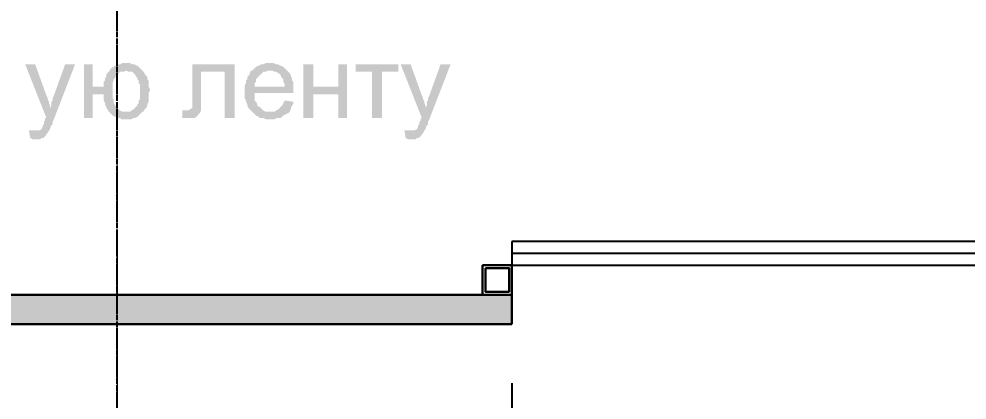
# Model space of a CAD drawing. Header units: millimetres. Extents: x -383313 to -161684, y -117025 to 99224.
# Drawn here: x -340847 to -337630, y -2877 to -1584 of the extents above; entities that cross this region are included whole.
import ezdxf

# ---------------------------------------------------------------- set-up
doc = ezdxf.new("R2010")
doc.units = ezdxf.units.MM
doc.header["$MEASUREMENT"] = 0
doc.linetypes.add('PS-GOST2.303 5', pattern=[24, 20, -1.5, 1, -1.5])
doc.layers.get('Defpoints').update_dxf_attribs({"color": 31})
for name, color, linetype in [('001__КОНСТРУКТИВ__Двери', 13, 'Continuous'), ('001__КОНСТРУКТИВ__Колонны', 14, 'Continuous'), ('001__КОНСТРУКТИВ__размеры внутр.', 7, 'Continuous'), ('PDF_Geometry', 7, 'Continuous'), ('PDF_Solid Fills', 7, 'Continuous'), ('PS_Оси', 5, 'PS-GOST2.303 5')]:
    doc.layers.add(name, color=color, linetype=linetype)
doc.styles.add('PSTUDIO', font='arial.ttf')
doc.dimstyles.new('PS_TICK', dxfattribs={"dimscale": 100, "dimtxt": 2.5, "dimasz": 1, "dimexe": 2, "dimexo": 2, "dimgap": 1, "dimtad": 1, "dimdec": 0, "dimzin": 0, "dimdsep": 46, "dimtxsty": 'PSTUDIO', "dimblk": 'ARCHTICK', "dimcen": 2, "dimdle": 1.5, "dimse1": 1, "dimse2": 1, "dimadec": 0, "dimazin": 0, "dimtfac": 1, "dimtdec": 0, "dimtix": 1, "dimtmove": 1, "dimatfit": 3, "dimldrblk": 'ARCHTICK', "dimfxl": 1, "dimtolj": 1, "dimtzin": 0, "dimarcsym": 0})

# ---------------------------------------------------------------- blocks, each defined once
blk = doc.blocks.new('_ArchTick')
at = {"color": 0, "linetype": 'ByBlock', "const_width": 0.15}
blk.add_lwpolyline([(-0.5, -0.5), (0.5, 0.5)], dxfattribs=at)
blk = doc.blocks.new('*D269')
at = {"layer": '001__КОНСТРУКТИВ__размеры внутр.', "color": 0, "lineweight": -2, "ltscale": 100, "transparency": 16777216}
for p, q in [((-341674, -2819.4), (-341674, -4257.7)), ((-339174, -2819.4), (-339174, -4257.7)), ((-341824, -4057.7), (-339024, -4057.7))]:
    blk.add_line(p, q, dxfattribs=at)
at = {"layer": 'Defpoints', "color": 0, "ltscale": 100, "transparency": 16777216}
for p in [(-341674, -2619.4), (-339174, -2619.4), (-339174, -4057.7)]:
    blk.add_point(p, dxfattribs=at)
at = {"layer": '001__КОНСТРУКТИВ__размеры внутр.', "color": 0, "lineweight": -2, "ltscale": 100, "transparency": 16777216, "xscale": 100, "yscale": 100, "zscale": 100, "rotation": 180}
blk.add_blockref('_ArchTick', (-341674, -4057.7), dxfattribs=at)
at = {"layer": '001__КОНСТРУКТИВ__размеры внутр.', "color": 0, "lineweight": -2, "ltscale": 100, "transparency": 16777216, "xscale": 100, "yscale": 100, "zscale": 100}
blk.add_blockref('_ArchTick', (-339174, -4057.7), dxfattribs=at)
at = {"layer": '001__КОНСТРУКТИВ__размеры внутр.', "color": 0, "ltscale": 100, "transparency": 16777216, "insert": (-340424, -3830.1), "char_height": 250, "attachment_point": 5, "style": 'PSTUDIO'}
blk.add_mtext('\\A1;2500', dxfattribs=at)
blk = doc.blocks.new('*D270')
at = {"layer": '001__КОНСТРУКТИВ__размеры внутр.', "color": 0, "lineweight": -2, "ltscale": 100, "transparency": 16777216}
for p, q in [((-339174, -2819.4), (-339174, -4257.7)), ((-336674, -2819.4), (-336674, -4257.7)), ((-339324, -4057.7), (-336524, -4057.7))]:
    blk.add_line(p, q, dxfattribs=at)
at = {"layer": 'Defpoints', "color": 0, "ltscale": 100, "transparency": 16777216}
for p in [(-339174, -2619.4), (-336674, -2619.4), (-336674, -4057.7)]:
    blk.add_point(p, dxfattribs=at)
at = {"layer": '001__КОНСТРУКТИВ__размеры внутр.', "color": 0, "lineweight": -2, "ltscale": 100, "transparency": 16777216, "xscale": 100, "yscale": 100, "zscale": 100, "rotation": 180}
blk.add_blockref('_ArchTick', (-339174, -4057.7), dxfattribs=at)
at = {"layer": '001__КОНСТРУКТИВ__размеры внутр.', "color": 0, "lineweight": -2, "ltscale": 100, "transparency": 16777216, "xscale": 100, "yscale": 100, "zscale": 100}
blk.add_blockref('_ArchTick', (-336674, -4057.7), dxfattribs=at)
at = {"layer": '001__КОНСТРУКТИВ__размеры внутр.', "color": 0, "ltscale": 100, "transparency": 16777216, "insert": (-337924, -3830.1), "char_height": 250, "attachment_point": 5, "style": 'PSTUDIO'}
blk.add_mtext('\\A1;2500', dxfattribs=at)
blk = doc.blocks.new('A$Cf5759c35')
at = {"layer": 'PDF_Solid Fills'}
for points in [[(17669.8, 16526.9), (17635.9, 16526.9), (17707.9, 16344.9), (17720.6, 16378.8), (17720.6, 16383), (17720.6, 16387.2), (17716.3, 16395.7), (17716.3, 16399.9), (17712.1, 16408.4), (17712.1, 16412.6), (17707.9, 16421.1)], [(17805.2, 16526.9), (17771.4, 16526.9), (17733.3, 16421.1), (17733.3, 16421.1), (17729, 16412.6), (17729, 16404.2), (17724.8, 16399.9), (17724.8, 16391.5), (17724.8, 16387.2), (17720.6, 16378.8), (17707.9, 16344.9), (17703.6, 16344.9), (17703.6, 16336.4), (17699.4, 16332.2), (17699.4, 16323.7), (17695.2, 16319.5), (17695.2, 16315.3), (17695.2, 16315.3), (17690.9, 16306.8), (17682.5, 16302.6), (17682.5, 16302.6), (17674, 16302.6), (17665.5, 16302.6), (17716.3, 16302.6), (17716.3, 16302.6), (17720.6, 16306.8), (17720.6, 16311), (17724.8, 16319.5), (17729, 16323.7), (17729, 16332.2), (17733.3, 16340.7)], [(17864.5, 16526.9), (17834.9, 16526.9), (17834.9, 16344.9), (17864.5, 16344.9), (17864.5, 16425.3), (17902.6, 16425.3), (17932.2, 16429.6), (17932.2, 16438), (17932.2, 16442.3), (17932.2, 16450.7), (17864.5, 16450.7)], [(17978.8, 16531.2), (17966.1, 16531.2), (17957.6, 16526.9), (17953.4, 16526.9), (17944.9, 16522.7), (17940.7, 16522.7), (17936.5, 16518.5), (17928, 16514.2), (17923.8, 16510), (17923.8, 16505.8), (17919.5, 16501.5), (17915.3, 16497.3), (17911.1, 16493.1), (17911.1, 16484.6), (17906.8, 16480.4), (17906.8, 16471.9), (17902.6, 16467.7), (17902.6, 16459.2), (17902.6, 16450.7), (17864.5, 16450.7), (17932.2, 16450.7), (17932.2, 16455), (17932.2, 16463.4), (17936.5, 16471.9), (17936.5, 16476.1), (17940.7, 16480.4), (17944.9, 16488.8), (17944.9, 16488.8), (17949.2, 16493.1), (17953.4, 16497.3), (17957.6, 16501.5), (17966.1, 16501.5), (17970.3, 16501.5), (17978.8, 16505.8), (18033.8, 16505.8), (18029.6, 16510), (18025.4, 16514.2), (18021.1, 16518.5), (18016.9, 16522.7), (18012.7, 16522.7), (18008.4, 16526.9), (18000, 16526.9), (17991.5, 16531.2), (17987.3, 16531.2)], [(18347.1, 16526.9), (18203.2, 16526.9), (18203.2, 16378.8), (18203.2, 16378.8), (18194.7, 16374.5), (18194.7, 16374.5), (18190.5, 16370.3), (18182, 16370.3), (18169.3, 16370.3), (18169.3, 16344.9), (18173.5, 16344.9), (18182, 16344.9), (18186.2, 16344.9), (18194.7, 16344.9), (18194.7, 16344.9), (18203.2, 16344.9), (18211.6, 16344.9), (18215.9, 16349.1), (18220.1, 16349.1), (18220.1, 16353.4), (18224.3, 16357.6), (18228.6, 16361.8), (18232.8, 16370.3), (18232.8, 16374.5), (18232.8, 16378.8), (18232.8, 16383), (18232.8, 16391.5), (18232.8, 16399.9), (18232.8, 16408.4), (18232.8, 16501.5), (18313.2, 16501.5)], [(18465.6, 16531.2), (18465.6, 16531.2), (18452.9, 16531.2), (18444.5, 16526.9), (18436, 16526.9), (18431.8, 16522.7), (18427.5, 16522.7), (18419.1, 16518.5), (18414.8, 16514.2), (18410.6, 16510), (18406.4, 16505.8), (18465.6, 16505.8), (18469.9, 16505.8), (18474.1, 16505.8), (18482.6, 16501.5), (18486.8, 16501.5), (18495.3, 16497.3), (18499.5, 16493.1), (18503.7, 16488.8), (18503.7, 16484.6), (18508, 16480.4), (18512.2, 16476.1), (18512.2, 16467.7), (18516.4, 16459.2), (18516.4, 16450.7), (18414.8, 16450.7), (18546.1, 16450.7), (18546.1, 16459.2), (18546.1, 16467.7), (18541.8, 16471.9), (18541.8, 16480.4), (18537.6, 16484.6), (18537.6, 16488.8), (18533.4, 16497.3), (18529.1, 16501.5), (18524.9, 16505.8), (18520.7, 16510), (18516.4, 16514.2), (18512.2, 16518.5), (18503.7, 16522.7), (18499.5, 16522.7), (18495.3, 16526.9), (18486.8, 16526.9), (18478.3, 16531.2), (18474.1, 16531.2)], [(18613.8, 16526.9), (18579.9, 16526.9), (18579.9, 16344.9), (18613.8, 16344.9), (18613.8, 16425.3), (18698.5, 16425.3), (18613.8, 16450.7)], [(18728.1, 16526.9), (18698.5, 16526.9), (18698.5, 16450.7), (18613.8, 16450.7), (18698.5, 16425.3), (18698.5, 16344.9), (18728.1, 16344.9)], [(18901.7, 16526.9), (18757.7, 16526.9), (18757.7, 16501.5), (18812.8, 16501.5), (18812.8, 16344.9), (18846.6, 16344.9), (18846.6, 16501.5), (18901.7, 16501.5)], [(18944, 16526.9), (18910.1, 16526.9), (18982.1, 16344.9), (18994.8, 16378.8), (18994.8, 16383), (18994.8, 16387.2), (18990.6, 16395.7), (18990.6, 16399.9), (18986.3, 16408.4), (18986.3, 16412.6), (18982.1, 16421.1)], [(19079.5, 16526.9), (19045.6, 16526.9), (19007.5, 16421.1), (19007.5, 16421.1), (19003.3, 16412.6), (19003.3, 16404.2), (18999, 16399.9), (18999, 16391.5), (18999, 16387.2), (18994.8, 16378.8), (18982.1, 16344.9), (18977.9, 16344.9), (18977.9, 16336.4), (18973.6, 16332.2), (18973.6, 16323.7), (18969.4, 16319.5), (18969.4, 16315.3), (18969.4, 16315.3), (18965.2, 16306.8), (18956.7, 16302.6), (18956.7, 16302.6), (18948.2, 16302.6), (18939.8, 16302.6), (18990.6, 16302.6), (18990.6, 16302.6), (18994.8, 16306.8), (18994.8, 16311), (18999, 16319.5), (19003.3, 16323.7), (19003.3, 16332.2), (19007.5, 16340.7)], [(18033.8, 16505.8), (17978.8, 16505.8), (17987.3, 16501.5), (18000, 16501.5), (18004.2, 16497.3), (18008.4, 16493.1), (18012.7, 16484.6), (18016.9, 16480.4), (18016.9, 16476.1), (18021.1, 16471.9), (18021.1, 16463.4), (18025.4, 16459.2), (18025.4, 16450.7), (18025.4, 16442.3), (18025.4, 16433.8), (18025.4, 16425.3), (18025.4, 16416.9), (18025.4, 16408.4), (18021.1, 16404.2), (18021.1, 16395.7), (18016.9, 16391.5), (18016.9, 16387.2), (18012.7, 16383), (18008.4, 16378.8), (18004.2, 16374.5), (17995.7, 16370.3), (17991.5, 16366.1), (17983, 16366.1), (17978.8, 16366.1), (18038.1, 16366.1), (18038.1, 16370.3), (18042.3, 16374.5), (18046.5, 16378.8), (18050.8, 16387.2), (18050.8, 16391.5), (18055, 16399.9), (18055, 16404.2), (18055, 16412.6), (18055, 16421.1), (18055, 16429.6), (18059.2, 16438), (18059.2, 16442.3), (18055, 16450.7), (18055, 16459.2), (18055, 16463.4), (18055, 16471.9), (18050.8, 16476.1), (18050.8, 16484.6), (18046.5, 16488.8), (18042.3, 16493.1), (18038.1, 16501.5)], [(18406.4, 16505.8), (18402.1, 16505.8), (18397.9, 16497.3), (18397.9, 16493.1), (18393.7, 16488.8), (18389.4, 16484.6), (18389.4, 16476.1), (18385.2, 16471.9), (18385.2, 16463.4), (18381, 16455), (18381, 16450.7), (18381, 16442.3), (18381, 16433.8), (18381, 16425.3), (18381, 16421.1), (18381, 16412.6), (18385.2, 16404.2), (18385.2, 16399.9), (18389.4, 16391.5), (18389.4, 16387.2), (18393.7, 16378.8), (18397.9, 16374.5), (18402.1, 16370.3), (18406.4, 16366.1), (18465.6, 16366.1), (18465.6, 16366.1), (18457.2, 16366.1), (18452.9, 16366.1), (18444.5, 16370.3), (18440.2, 16374.5), (18436, 16378.8), (18431.8, 16383), (18427.5, 16383), (18423.3, 16387.2), (18423.3, 16391.5), (18419.1, 16399.9), (18414.8, 16404.2), (18414.8, 16412.6), (18414.8, 16421.1), (18414.8, 16429.6), (18546.1, 16429.6), (18546.1, 16429.6), (18546.1, 16433.8), (18546.1, 16442.3), (18546.1, 16450.7), (18414.8, 16450.7), (18414.8, 16455), (18414.8, 16463.4), (18419.1, 16467.7), (18419.1, 16476.1), (18423.3, 16480.4), (18427.5, 16484.6), (18431.8, 16488.8), (18436, 16493.1), (18440.2, 16497.3), (18444.5, 16501.5), (18452.9, 16501.5), (18457.2, 16505.8), (18465.6, 16505.8)], [(17932.2, 16429.6), (17902.6, 16425.3), (17902.6, 16404.2), (17906.8, 16395.7), (17906.8, 16391.5), (17911.1, 16383), (17911.1, 16378.8), (17915.3, 16374.5), (17919.5, 16366.1), (17923.8, 16361.8), (17928, 16357.6), (17932.2, 16353.4), (17940.7, 16349.1), (17944.9, 16349.1), (17949.2, 16344.9), (17957.6, 16344.9), (17961.9, 16340.7), (17970.3, 16340.7), (17978.8, 16340.7), (17983, 16340.7), (17991.5, 16340.7), (17995.7, 16340.7), (18004.2, 16344.9), (18008.4, 16344.9), (18016.9, 16349.1), (18021.1, 16353.4), (18025.4, 16357.6), (18029.6, 16361.8), (18033.8, 16366.1), (18038.1, 16366.1), (17978.8, 16366.1), (17970.3, 16366.1), (17966.1, 16366.1), (17957.6, 16370.3), (17953.4, 16374.5), (17949.2, 16378.8), (17944.9, 16383), (17944.9, 16383), (17940.7, 16387.2), (17936.5, 16395.7), (17936.5, 16399.9), (17936.5, 16408.4), (17932.2, 16412.6), (17932.2, 16421.1)], [(18516.4, 16404.2), (18516.4, 16404.2), (18512.2, 16395.7), (18508, 16387.2), (18503.7, 16383), (18499.5, 16378.8), (18495.3, 16374.5), (18495.3, 16374.5), (18486.8, 16370.3), (18482.6, 16366.1), (18474.1, 16366.1), (18465.6, 16366.1), (18406.4, 16366.1), (18406.4, 16366.1), (18410.6, 16361.8), (18414.8, 16357.6), (18419.1, 16353.4), (18427.5, 16349.1), (18431.8, 16344.9), (18440.2, 16344.9), (18444.5, 16344.9), (18452.9, 16340.7), (18461.4, 16340.7), (18465.6, 16340.7), (18465.6, 16340.7), (18474.1, 16340.7), (18482.6, 16340.7), (18491, 16344.9), (18495.3, 16344.9), (18503.7, 16344.9), (18508, 16349.1), (18512.2, 16353.4), (18520.7, 16357.6), (18520.7, 16357.6), (18529.1, 16361.8), (18533.4, 16366.1), (18537.6, 16374.5), (18537.6, 16378.8), (18541.8, 16387.2), (18546.1, 16391.5), (18546.1, 16399.9)], [(17648.6, 16302.6), (17652.8, 16277.2), (17661.3, 16272.9), (17686.7, 16272.9), (17690.9, 16277.2), (17699.4, 16277.2), (17699.4, 16281.4), (17703.6, 16281.4), (17707.9, 16289.9), (17712.1, 16294.1), (17716.3, 16302.6), (17665.5, 16302.6), (17665.5, 16302.6), (17657.1, 16302.6)], [(18922.8, 16302.6), (18927.1, 16277.2), (18935.5, 16272.9), (18960.9, 16272.9), (18965.2, 16277.2), (18973.6, 16277.2), (18973.6, 16281.4), (18977.9, 16281.4), (18982.1, 16289.9), (18986.3, 16294.1), (18990.6, 16302.6), (18939.8, 16302.6), (18939.8, 16302.6), (18931.3, 16302.6)]]:
    blk.add_hatch(color=8, dxfattribs=at).paths.add_polyline_path(points)
at = {"layer": 'PDF_Geometry', "color": 8, "lineweight": 13}
for points in [[(17949.2, 16035.9), (17949.2, 16184)], [(17949.2, 15684.5), (17949.2, 15934.3)], [(17949.2, 15333.1), (17949.2, 15582.9)]]:
    blk.add_lwpolyline(points, dxfattribs=at)
at = {"layer": 'PDF_Solid Fills', "color": 8, "lineweight": 35}
blk.add_solid([(18347.1, 16526.9), (18313.2, 16501.5), (18347.1, 16344.9), (18313.2, 16344.9)], dxfattribs=at)

msp = doc.modelspace()

# ---------------------------------------------------------------- hatches: boundary and pattern name
at = {"ltscale": 100}
h = msp.add_hatch(color=252, dxfattribs=at)
h.dxf.hatch_style = 1
h.paths.add_polyline_path([(-339174.00217, -2519.3977), (-341674.00217, -2519.3977), (-341674.00217, -2619.3977), (-339174.00217, -2619.3977)])

# ---------------------------------------------------------------- linework, layer by layer
at = {"lineweight": 30, "ltscale": 100}
for p, q in [((-341674.00217, -2519.3977), (-339174.00217, -2519.3977)), ((-339174.00217, -2519.3977), (-339174.00217, -2619.3977)), ((-341674.00217, -2619.3977), (-339174.00217, -2619.3977))]:
    msp.add_line(p, q, dxfattribs=at)
at = {"layer": '001__КОНСТРУКТИВ__Двери', "ltscale": 100}
msp.add_line((-336674.00217, -2379.3977), (-339174.00217, -2379.3977), dxfattribs=at)
at = {"layer": '001__КОНСТРУКТИВ__Двери', "lineweight": 0, "ltscale": 100}
msp.add_line((-339174.00217, -2419.3977), (-336674.00217, -2419.3977), dxfattribs=at)
at = {"layer": '001__КОНСТРУКТИВ__Двери', "ltscale": 100}
msp.add_lwpolyline([(-339174.00217, -2339.3977), (-339174.00217, -2419.3977), (-336674.00217, -2419.3977), (-336674.00217, -2339.3977)], close=True, dxfattribs=at)
at = {"layer": '001__КОНСТРУКТИВ__Колонны', "linetype": 'Continuous', "lineweight": 30}
for points in [[(-339274.00217, -2419.3977), (-339274.00217, -2519.3977), (-339174.00217, -2519.3977), (-339174.00217, -2419.3977)], [(-339264.00217, -2429.3977), (-339264.00217, -2509.3977), (-339184.00217, -2509.3977), (-339184.00217, -2429.3977)]]:
    msp.add_lwpolyline(points, close=True, dxfattribs=at)
at = {"layer": 'PS_Оси'}
msp.add_lwpolyline([(-340514.05882, -24012.91133), (-340514.05882, -23582.0977), (-340514.05882, -17582.0977), (-340514.05882, -11582.0977), (-340514.05882, -5582.0977), (-340514.05882, -582.3977), (-340514.05882, 2825.4576)], dxfattribs=at)

# ---------------------------------------------------------------- block references
at = {"ltscale": 100}
msp.add_blockref('A$Cf5759c35', (-358461.97282, -18264.93104), dxfattribs=at)

# ---------------------------------------------------------------- dimensions: what is measured, and where the dimension line sits
at = {"layer": '001__КОНСТРУКТИВ__размеры внутр.', "ltscale": 100}
for base, p1, p2, picture, middle in [((-339174.00217, -4057.72011), (-341674.00217, -2619.3977), (-339174.00217, -2619.3977), '*D269', (-340424.00217, -3830.07686)), ((-336674.00217, -4057.72011), (-339174.00217, -2619.3977), (-336674.00217, -2619.3977), '*D270', (-337924.00217, -3830.07686))]:
    dim = msp.add_linear_dim(base=base, p1=p1, p2=p2, dimstyle='PS_TICK', override={"dimse1": 0, "dimse2": 0}, dxfattribs=at)
    dim.commit()
    dim.dimension.update_dxf_attribs({"geometry": picture, "text_midpoint": middle})

doc.saveas('drawing.dxf')
